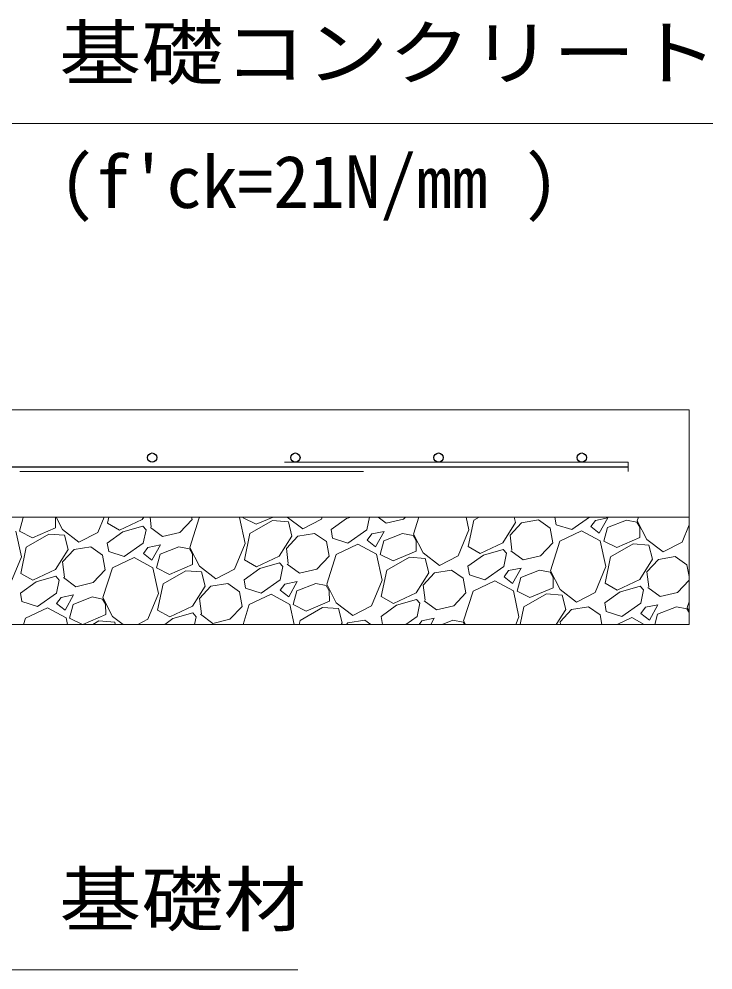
# Model space of a CAD drawing. Units: millimetres at full size; details may follow other scales. Extents: x 37600 to 71200, y 0 to 23760.
# Drawn here: x 53214 to 54183, y 4292 to 5621 of the extents above; entities that cross this region are included whole.
import ezdxf
from ezdxf.enums import TextEntityAlignment as Align

# ---------------------------------------------------------------- set-up
doc = ezdxf.new("R2010")
doc.units = ezdxf.units.MM
doc.header["$LTSCALE"] = 80.0044
doc.linetypes.add('DASHED_SPACED', pattern=[12, 6, -6])
for name, color, linetype, lineweight in [('0_2', 4, 'Continuous', 13), ('Defpoints_5', 5, 'Continuous', 13), ('寸法', 6, 'Continuous', 13), ('鉄筋', 1, 'Continuous', 30), ('ﾊｯﾁﾝｸﾞ', 4, 'Continuous', 9)]:
    doc.layers.add(name, color=color, linetype=linetype, lineweight=lineweight)
doc.styles.add('ＭＳ ゴシック', font='')
doc.styles.get('ＭＳ ゴシック').set_extended_font_data('MS Gothic')

msp = doc.modelspace()

# ---------------------------------------------------------------- linework, layer by layer
at = {"layer": '0_2', "color": 7}
for points in [[(50250, 5075), (54150, 5075), (54150, 4925), (50250, 4925)], [(50250, 4925), (54150, 4925), (54150, 4775), (50250, 4775)]]:
    msp.add_lwpolyline(points, close=True, dxfattribs=at)
at = {"layer": 'Defpoints_5', "color": 7, "linetype": 'DASHED_SPACED'}
msp.add_lwpolyline([(50335, 4988.5), (54065, 4988.5), (54065, 5001.5), (50335, 5001.5)], close=True, dxfattribs=at)
at = {"layer": '寸法'}
for points in [[(52950, 5075), (52985.78, 5146.55), (53150, 5475), (54183.33, 5475)], [(52950, 4775), (52980.61, 4701.09), (53150, 4292), (53603.33, 4292)]]:
    msp.add_lwpolyline(points, dxfattribs=at)
at = {"layer": '鉄筋'}
msp.add_line((50335, 4995), (54065, 4995), dxfattribs=at)
for centre in [(53400, 5008), (53600, 5008), (53800, 5008), (54000, 5008)]:
    msp.add_circle(centre, 6.5, dxfattribs=at)
at = {"layer": 'ﾊｯﾁﾝｸﾞ'}
for p, q in [((53219.77, 4924.2), (53214.64, 4905.07)), ((53221.81, 4925), (53219.77, 4924.2)), ((53264.92, 4924.4), (53264.57, 4925)), ((53265.15, 4909.98), (53264.92, 4924.4)), ((53265.65, 4925), (53274.72, 4907.42)), ((53323.88, 4903.47), (53332.71, 4925)), ((53337.54, 4916.21), (53339.4, 4925)), ((53386.14, 4921.64), (53354.43, 4906.56)), ((53388.27, 4925), (53386.14, 4921.64)), ((53398.69, 4911.1), (53397.03, 4925)), ((53438.66, 4903.46), (53455.77, 4921.43)), ((53465.66, 4923.9), (53452.47, 4882.34)), ((53455.77, 4921.43), (53455.12, 4925)), ((53467.99, 4925), (53465.66, 4923.9)), ((53522.09, 4924.15), (53520.54, 4925)), ((53529.89, 4888.24), (53522.09, 4924.15)), ((53527.45, 4925), (53527.13, 4923.83)), ((53527.13, 4923.83), (53545.23, 4914.88)), ((53536.61, 4901.82), (53568.13, 4920.02)), ((53545.23, 4914.88), (53568.89, 4925)), ((53568.13, 4920.02), (53590.19, 4918.2)), ((53588.76, 4925), (53610.2, 4908.74)), ((53590.19, 4918.2), (53595.14, 4898.43)), ((53610.2, 4908.74), (53636.36, 4922.23)), ((53636.36, 4922.23), (53637.5, 4925)), ((53671.44, 4923.08), (53649.8, 4907.36)), ((53678.15, 4925), (53671.44, 4923.08)), ((53703.76, 4925), (53699.99, 4907.23)), ((53715.52, 4925), (53727.04, 4916.38)), ((53727.04, 4916.38), (53751.15, 4922.22)), ((53751.15, 4922.22), (53753.79, 4925)), ((53772.54, 4925), (53764.96, 4901.1)), ((53842.38, 4907), (53838.47, 4925)), ((53841.27, 4883.72), (53849.09, 4920.57)), ((53849.09, 4920.57), (53856.76, 4925)), ((53905.67, 4925), (53907.63, 4917.19)), ((53915.79, 4917.05), (53939.39, 4920.97)), ((53939.39, 4920.97), (53955.76, 4909.41)), ((53964.25, 4914.31), (53962.47, 4925)), ((54011.06, 4925), (53985.99, 4907.46)), ((54019.1, 4920.11), (54012.71, 4911.58)), ((54036.45, 4923.66), (54019.1, 4920.11)), ((54024.56, 4902.25), (54036.45, 4923.66)), ((54062.33, 4920.83), (54035.99, 4910.47)), ((54076.93, 4917.94), (54062.33, 4920.83)), ((54081.13, 4910.67), (54076.93, 4917.94)), ((54079.08, 4925), (54077.45, 4919.85)), ((54077.45, 4919.85), (54090.93, 4893.69)), ((53217.41, 4869.49), (53209.61, 4905.4)), ((53214.64, 4905.07), (53232.74, 4896.12)), ((53232.74, 4896.12), (53265.15, 4909.98)), ((53274.72, 4907.42), (53297.72, 4889.99)), ((53358.95, 4904.32), (53337.31, 4888.6)), ((53354.43, 4906.56), (53337.54, 4916.21)), ((53386.7, 4912.26), (53358.95, 4904.32)), ((53391.41, 4906.9), (53386.7, 4912.26)), ((53391.41, 4906.9), (53387.5, 4888.48)), ((53397.47, 4910.4), (53414.55, 4897.63)), ((53651.76, 4895.56), (53649.8, 4907.36)), ((53699.99, 4907.23), (53673.5, 4888.71)), ((53723.96, 4904.91), (53706.61, 4901.36)), ((53712.07, 4883.5), (53723.96, 4904.91)), ((53827.61, 4870.99), (53842.38, 4907)), ((53907.63, 4917.19), (53889.87, 4889.15)), ((53899.89, 4899.79), (53915.79, 4917.05)), ((53959.5, 4888.94), (53955.76, 4909.41)), ((53985.99, 4907.46), (53964.25, 4914.31)), ((53999.89, 4905.79), (53969.39, 4891.41)), ((54025.82, 4891.67), (53999.89, 4905.79)), ((54012.71, 4911.58), (54024.56, 4902.25)), ((54035.99, 4910.47), (54030.86, 4891.34)), ((54081.37, 4896.25), (54081.13, 4910.67)), ((54140.09, 4889.74), (54150, 4913.89)), ((53224.12, 4883.06), (53255.64, 4901.26)), ((53255.64, 4901.26), (53277.7, 4899.45)), ((53277.7, 4899.45), (53282.65, 4879.67)), ((53297.72, 4889.99), (53323.88, 4903.47)), ((53414.55, 4897.63), (53438.66, 4903.46)), ((53528.78, 4864.97), (53536.61, 4901.82)), ((53595.14, 4898.43), (53577.38, 4870.39)), ((53587.4, 4881.03), (53603.3, 4898.29)), ((53603.3, 4898.29), (53626.9, 4902.22)), ((53626.9, 4902.22), (53643.28, 4890.66)), ((53673.5, 4888.71), (53651.76, 4895.56)), ((53706.61, 4901.36), (53700.22, 4892.82)), ((53700.22, 4892.82), (53712.07, 4883.5)), ((53723.5, 4891.71), (53718.37, 4872.58)), ((53749.85, 4902.07), (53723.5, 4891.71)), ((53764.45, 4899.18), (53749.85, 4902.07)), ((53768.65, 4891.91), (53764.45, 4899.18)), ((53764.96, 4901.1), (53778.45, 4874.94)), ((53768.89, 4877.5), (53768.65, 4891.91)), ((53902.42, 4878.61), (53899.89, 4899.79)), ((53969.39, 4891.41), (53956.2, 4849.85)), ((54033.62, 4855.75), (54025.82, 4891.67)), ((54030.86, 4891.34), (54048.96, 4882.39)), ((54048.96, 4882.39), (54081.37, 4896.25)), ((54090.93, 4893.69), (54113.93, 4876.26)), ((53216.3, 4846.21), (53224.12, 4883.06)), ((53282.65, 4879.67), (53264.89, 4851.64)), ((53274.92, 4862.27), (53290.82, 4879.54)), ((53290.82, 4879.54), (53314.42, 4883.46)), ((53314.42, 4883.46), (53330.79, 4871.9)), ((53339.28, 4876.8), (53337.31, 4888.6)), ((53387.5, 4888.48), (53361.01, 4869.95)), ((53394.12, 4882.6), (53387.74, 4874.06)), ((53411.47, 4886.15), (53394.12, 4882.6)), ((53399.59, 4864.74), (53411.47, 4886.15)), ((53437.36, 4883.31), (53411.01, 4872.95)), ((53451.96, 4880.43), (53437.36, 4883.31)), ((53456.16, 4873.15), (53451.96, 4880.43)), ((53452.47, 4882.34), (53465.96, 4856.18)), ((53515.12, 4852.23), (53529.89, 4888.24)), ((53589.93, 4859.86), (53587.4, 4881.03)), ((53647.02, 4870.18), (53643.28, 4890.66)), ((53687.4, 4887.03), (53656.9, 4872.66)), ((53713.34, 4872.91), (53687.4, 4887.03)), ((53736.47, 4863.63), (53768.89, 4877.5)), ((53858.16, 4874.07), (53841.27, 4883.72)), ((53889.87, 4889.15), (53858.16, 4874.07)), ((53890.43, 4879.78), (53862.68, 4871.84)), ((53895.14, 4874.41), (53890.43, 4879.78)), ((53901.2, 4877.91), (53918.28, 4865.14)), ((53942.39, 4870.98), (53959.5, 4888.94)), ((54040.34, 4869.33), (54071.86, 4887.53)), ((54071.86, 4887.53), (54093.92, 4885.72)), ((54093.92, 4885.72), (54098.87, 4865.94)), ((54113.93, 4876.26), (54140.09, 4889.74)), ((53202.63, 4833.47), (53217.41, 4869.49)), ((53334.53, 4851.43), (53330.79, 4871.9)), ((53361.01, 4869.95), (53339.28, 4876.8)), ((53374.91, 4868.28), (53344.41, 4853.9)), ((53400.85, 4854.15), (53374.91, 4868.28)), ((53387.74, 4874.06), (53399.59, 4864.74)), ((53411.01, 4872.95), (53405.89, 4853.83)), ((53456.4, 4858.74), (53456.16, 4873.15)), ((53545.67, 4855.32), (53528.78, 4864.97)), ((53577.38, 4870.39), (53545.67, 4855.32)), ((53629.9, 4852.22), (53647.02, 4870.18)), ((53656.9, 4872.66), (53643.72, 4831.1)), ((53721.14, 4837), (53713.34, 4872.91)), ((53718.37, 4872.58), (53736.47, 4863.64)), ((53727.85, 4850.57), (53759.37, 4868.77)), ((53759.37, 4868.77), (53781.43, 4866.96)), ((53778.45, 4874.94), (53801.45, 4857.5)), ((53781.43, 4866.96), (53786.39, 4847.19)), ((53801.45, 4857.5), (53827.61, 4870.99)), ((53862.68, 4871.84), (53841.05, 4856.11)), ((53895.14, 4874.41), (53891.23, 4855.99)), ((53918.28, 4865.14), (53942.39, 4870.98)), ((54032.51, 4832.48), (54040.34, 4869.33)), ((54098.87, 4865.94), (54081.11, 4837.91)), ((54091.14, 4848.54), (54107.03, 4865.81)), ((54107.03, 4865.81), (54130.63, 4869.73)), ((54130.63, 4869.73), (54147.01, 4858.17)), ((53264.89, 4851.64), (53233.18, 4836.56)), ((53277.44, 4841.1), (53274.92, 4862.27)), ((53317.42, 4833.46), (53334.53, 4851.43)), ((53344.41, 4853.9), (53331.23, 4812.34)), ((53408.65, 4818.24), (53400.85, 4854.15)), ((53405.89, 4853.83), (53423.99, 4844.88)), ((53423.99, 4844.88), (53456.4, 4858.74)), ((53465.96, 4856.18), (53488.96, 4838.74)), ((53488.96, 4838.74), (53515.12, 4852.23)), ((53550.19, 4853.08), (53528.56, 4837.36)), ((53577.94, 4861.02), (53550.19, 4853.08)), ((53582.66, 4855.66), (53577.94, 4861.02)), ((53582.66, 4855.66), (53578.74, 4837.23)), ((53588.72, 4859.16), (53605.79, 4846.38)), ((53605.79, 4846.38), (53629.9, 4852.22)), ((53794.55, 4847.05), (53818.15, 4850.97)), ((53818.15, 4850.97), (53834.52, 4839.41)), ((53843.01, 4844.31), (53841.05, 4856.11)), ((53891.23, 4855.99), (53864.74, 4837.46)), ((53915.2, 4853.66), (53897.86, 4850.11)), ((53903.32, 4832.25), (53915.2, 4853.66)), ((53941.09, 4850.83), (53914.74, 4840.47)), ((53955.69, 4847.94), (53941.09, 4850.83)), ((54018.85, 4819.74), (54033.62, 4855.75)), ((54150, 4841.78), (54147.01, 4858.17)), ((53233.18, 4836.56), (53216.3, 4846.21)), ((53265.46, 4842.26), (53237.71, 4834.32)), ((53270.17, 4836.9), (53265.46, 4842.26)), ((53276.23, 4840.4), (53293.31, 4827.63)), ((53415.36, 4831.82), (53446.89, 4850.02)), ((53446.89, 4850.02), (53468.95, 4848.2)), ((53468.95, 4848.2), (53473.9, 4828.43)), ((53720.03, 4813.72), (53727.85, 4850.57)), ((53786.38, 4847.19), (53768.62, 4819.15)), ((53778.65, 4829.79), (53794.55, 4847.05)), ((53838.26, 4818.94), (53834.52, 4839.41)), ((53864.74, 4837.46), (53843.01, 4844.31)), ((53897.86, 4850.11), (53891.47, 4841.58)), ((53891.47, 4841.58), (53903.32, 4832.25)), ((53914.74, 4840.47), (53909.62, 4821.34)), ((53959.89, 4840.67), (53955.69, 4847.94)), ((53956.2, 4849.85), (53969.69, 4823.69)), ((53960.13, 4826.25), (53959.89, 4840.67)), ((54081.11, 4837.91), (54049.4, 4822.83)), ((54093.66, 4827.37), (54091.14, 4848.54)), ((53237.71, 4834.32), (53216.07, 4818.6)), ((53270.17, 4836.9), (53266.26, 4818.48)), ((53293.31, 4827.63), (53317.42, 4833.46)), ((53407.54, 4794.97), (53415.36, 4831.82)), ((53473.9, 4828.43), (53456.14, 4800.39)), ((53466.16, 4811.03), (53482.06, 4828.29)), ((53482.06, 4828.29), (53505.66, 4832.22)), ((53505.66, 4832.22), (53522.03, 4820.66)), ((53530.52, 4825.56), (53528.56, 4837.36)), ((53552.26, 4818.71), (53530.52, 4825.56)), ((53578.74, 4837.23), (53552.26, 4818.71)), ((53585.37, 4831.36), (53578.98, 4822.82)), ((53602.72, 4834.91), (53585.37, 4831.36)), ((53590.83, 4813.5), (53602.72, 4834.91)), ((53628.6, 4832.07), (53602.26, 4821.71)), ((53643.2, 4829.18), (53628.6, 4832.07)), ((53647.4, 4821.91), (53643.2, 4829.18)), ((53643.72, 4831.1), (53657.2, 4804.94)), ((53706.36, 4800.99), (53721.14, 4837)), ((53781.17, 4808.61), (53778.65, 4829.79)), ((53878.64, 4835.79), (53848.15, 4821.41)), ((53904.58, 4821.67), (53878.64, 4835.79)), ((53927.72, 4812.39), (53960.13, 4826.25)), ((54049.4, 4822.83), (54032.51, 4832.48)), ((54081.67, 4828.53), (54053.93, 4820.59)), ((54086.39, 4823.17), (54081.67, 4828.53)), ((54092.45, 4826.67), (54109.52, 4813.9)), ((54133.63, 4819.73), (54150, 4836.91)), ((53218.03, 4806.8), (53216.07, 4818.6)), ((53266.26, 4818.48), (53239.77, 4799.95)), ((53272.88, 4812.6), (53266.49, 4804.06)), ((53290.23, 4816.15), (53272.88, 4812.6)), ((53278.34, 4794.74), (53290.23, 4816.15)), ((53316.12, 4813.31), (53289.77, 4802.95)), ((53330.72, 4810.43), (53316.12, 4813.31)), ((53331.23, 4812.34), (53344.72, 4786.18)), ((53393.88, 4782.23), (53408.65, 4818.24)), ((53468.69, 4789.86), (53466.16, 4811.03)), ((53525.77, 4800.18), (53522.03, 4820.66)), ((53566.16, 4817.03), (53535.66, 4802.66)), ((53592.09, 4802.91), (53566.16, 4817.03)), ((53578.98, 4822.82), (53590.83, 4813.5)), ((53602.26, 4821.71), (53597.13, 4802.58)), ((53647.64, 4807.5), (53647.4, 4821.91)), ((53736.91, 4804.07), (53720.03, 4813.72)), ((53768.62, 4819.15), (53736.91, 4804.07)), ((53821.15, 4800.98), (53838.26, 4818.94)), ((53848.15, 4821.41), (53834.96, 4779.85)), ((53912.38, 4785.75), (53904.58, 4821.67)), ((53909.62, 4821.34), (53927.72, 4812.39)), ((53919.09, 4799.33), (53950.62, 4817.53)), ((53950.62, 4817.53), (53972.68, 4815.72)), ((53969.69, 4823.69), (53992.69, 4806.26)), ((53972.68, 4815.72), (53977.63, 4795.94)), ((53992.69, 4806.26), (54018.85, 4819.74)), ((54053.92, 4820.59), (54032.29, 4804.87)), ((54086.39, 4823.17), (54082.47, 4804.75)), ((54109.52, 4813.9), (54133.63, 4819.73)), ((53239.77, 4799.95), (53218.03, 4806.8)), ((53253.67, 4798.28), (53223.17, 4783.9)), ((53279.61, 4784.15), (53253.67, 4798.28)), ((53266.49, 4804.06), (53278.34, 4794.74)), ((53289.77, 4802.95), (53284.64, 4783.83)), ((53334.92, 4803.15), (53330.72, 4810.43)), ((53335.15, 4788.74), (53334.92, 4803.15)), ((53456.14, 4800.39), (53424.43, 4785.32)), ((53508.66, 4782.22), (53525.77, 4800.18)), ((53535.66, 4802.66), (53526.88, 4775)), ((53598.16, 4775), (53592.09, 4802.91)), ((53597.13, 4802.58), (53615.23, 4793.64)), ((53606.61, 4780.57), (53638.13, 4798.77)), ((53615.23, 4793.63), (53647.64, 4807.5)), ((53638.13, 4798.77), (53660.19, 4796.96)), ((53657.2, 4804.94), (53680.2, 4787.5)), ((53680.2, 4787.5), (53706.36, 4800.99)), ((53741.44, 4801.84), (53719.8, 4786.11)), ((53769.19, 4809.78), (53741.44, 4801.84)), ((53773.9, 4804.41), (53769.19, 4809.78)), ((53773.9, 4804.41), (53769.99, 4785.99)), ((53779.96, 4807.91), (53797.04, 4795.14)), ((53797.04, 4795.14), (53821.15, 4800.98)), ((53913.93, 4775), (53919.09, 4799.33)), ((53985.79, 4795.81), (54009.39, 4799.73)), ((54009.39, 4799.73), (54025.76, 4788.17)), ((54034.25, 4793.07), (54032.29, 4804.87)), ((54082.47, 4804.75), (54055.99, 4786.22)), ((54089.1, 4798.87), (54082.71, 4790.33)), ((54106.45, 4802.42), (54089.1, 4798.87)), ((54094.56, 4781.01), (54106.45, 4802.42)), ((54132.33, 4799.58), (54105.99, 4789.22)), ((54146.93, 4796.7), (54132.33, 4799.58)), ((54150, 4806.66), (54147.45, 4798.61)), ((54147.45, 4798.61), (54150, 4793.66)), ((53303.03, 4775), (53335.15, 4788.74)), ((53344.72, 4786.18), (53359.46, 4775)), ((53424.43, 4785.32), (53407.54, 4794.97)), ((53456.7, 4791.02), (53428.95, 4783.08)), ((53461.41, 4785.66), (53456.7, 4791.02)), ((53461.41, 4785.66), (53459.15, 4775)), ((53467.47, 4789.16), (53484.55, 4776.38)), ((53660.19, 4796.96), (53665.14, 4777.19)), ((53721.65, 4775), (53719.8, 4786.11)), ((53769.99, 4785.99), (53754.28, 4775)), ((53907.97, 4775), (53912.38, 4785.75)), ((53977.63, 4795.94), (53964.36, 4775)), ((53969.89, 4778.54), (53985.79, 4795.81)), ((54028.17, 4775), (54025.76, 4788.17)), ((54055.99, 4786.22), (54034.25, 4793.07)), ((54069.89, 4784.55), (54049.63, 4775)), ((54087.42, 4775), (54069.89, 4784.55)), ((54082.71, 4790.33), (54094.56, 4781.01)), ((54105.99, 4789.22), (54102.18, 4775)), ((54150, 4791.39), (54146.93, 4796.7)), ((53223.17, 4783.9), (53220.35, 4775)), ((53281.59, 4775), (53279.61, 4784.15)), ((53284.64, 4783.83), (53302.5, 4775)), ((53316.95, 4775), (53325.64, 4780.02)), ((53325.64, 4780.02), (53347.7, 4778.2)), ((53347.7, 4778.2), (53348.51, 4775)), ((53379.85, 4775), (53393.88, 4782.23)), ((53428.95, 4783.08), (53417.83, 4775)), ((53484.55, 4776.38), (53508.66, 4782.22)), ((53605.42, 4775), (53606.61, 4780.57)), ((53665.14, 4777.19), (53663.76, 4775)), ((53671.42, 4775), (53673.3, 4777.05)), ((53673.3, 4777.05), (53696.9, 4780.97)), ((53696.9, 4780.97), (53705.36, 4775)), ((53776.61, 4780.11), (53772.79, 4775)), ((53793.96, 4783.66), (53776.61, 4780.11)), ((53789.15, 4775), (53793.96, 4783.66)), ((53819.85, 4780.83), (53805.03, 4775)), ((53834.45, 4777.94), (53819.85, 4780.83)), ((53836.15, 4775), (53834.45, 4777.94)), ((53834.96, 4779.85), (53837.46, 4775)), ((53970.31, 4775), (53969.89, 4778.54))]:
    msp.add_line(p, q, dxfattribs=at)

# ---------------------------------------------------------------- texts
at = {"layer": '寸法', "style": 'ＭＳ ゴシック', "width": 1.15}
for s, p in [('基礎コンクリート', (53270, 5515)), ('基礎材', (53270, 4332))]:
    msp.add_text(s, height=73.31, dxfattribs=at).set_placement(p, align=Align.BOTTOM_LEFT)
at = {"layer": '寸法', "color": 3, "style": 'ＭＳ ゴシック'}
msp.add_text("(f'ck=21N/mm )", height=73.31, dxfattribs=at).set_placement((53270, 5335), align=Align.BOTTOM_LEFT)

doc.saveas('drawing.dxf')
